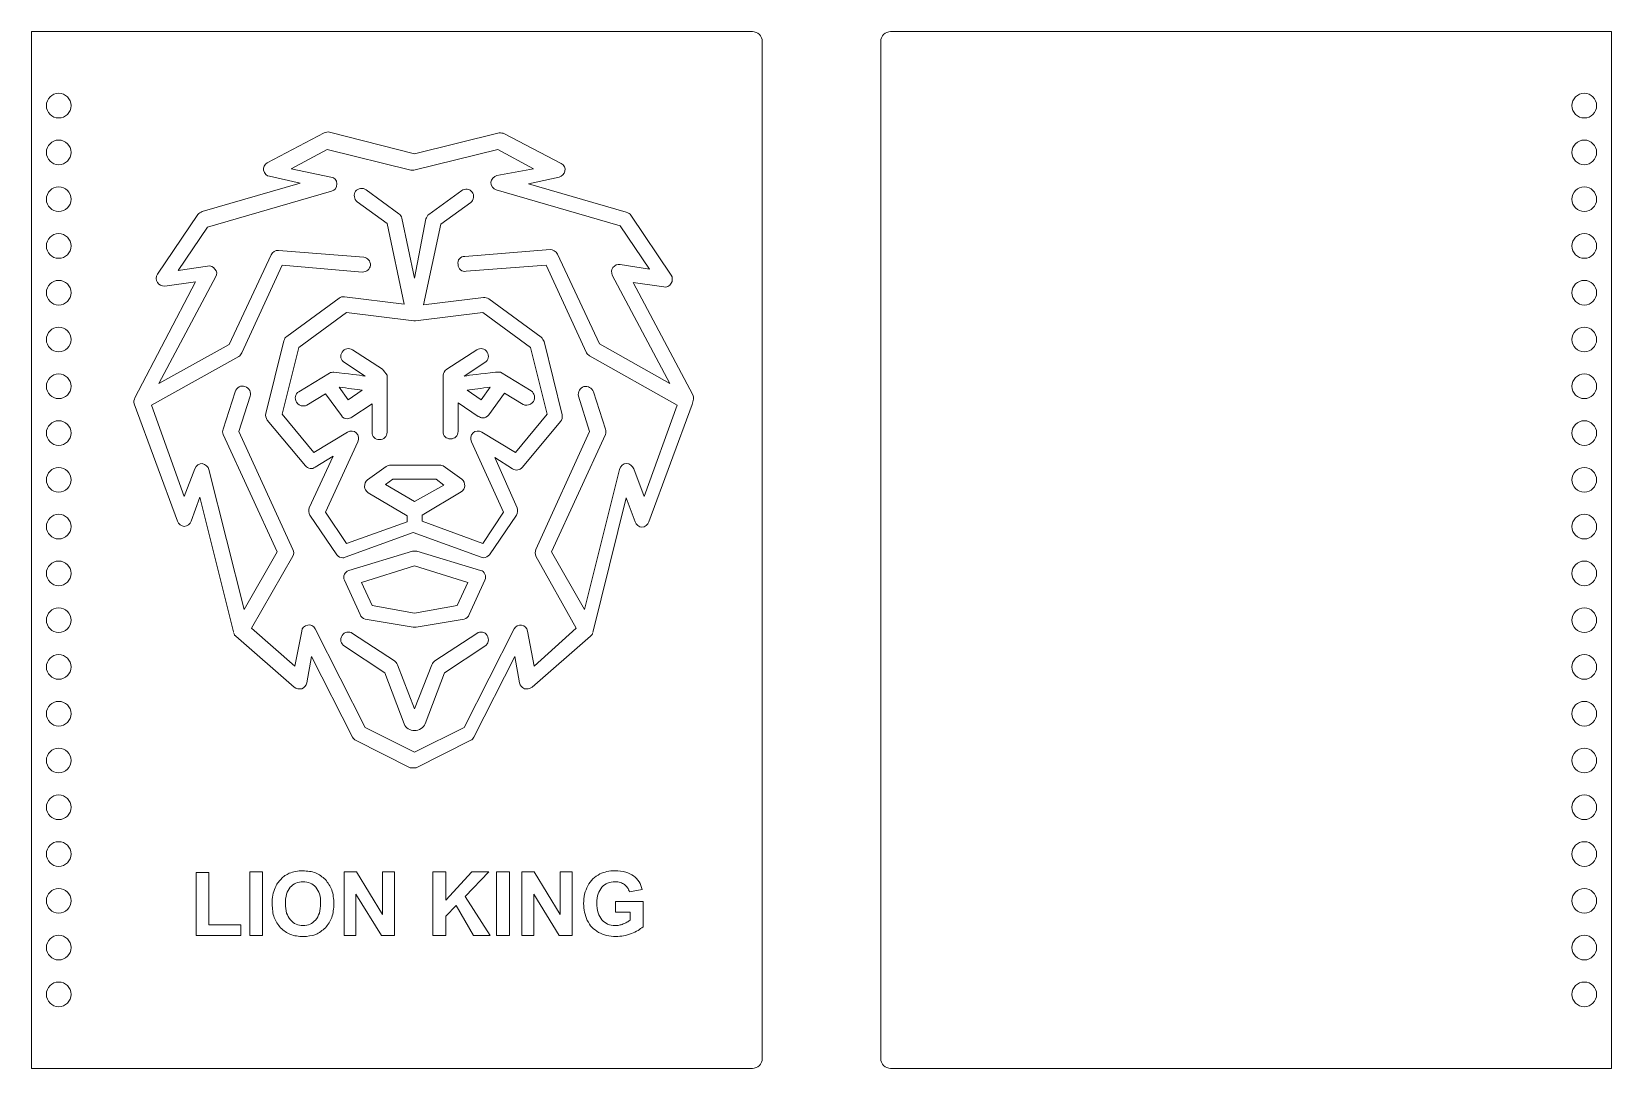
# Model space of a CAD drawing. Header units: millimetres. Extents: x 0 to 320, y 0 to 210.
import ezdxf

# ---------------------------------------------------------------- set-up
doc = ezdxf.new("R2010")
doc.units = ezdxf.units.MM
doc.layers.get('0').update_dxf_attribs({"lineweight": 5})

msp = doc.modelspace()

# ---------------------------------------------------------------- linework, layer by layer
at = {"color": 1, "true_color": 0xff0000}
for p, q in [((59.26, 189.47), (47.75, 183.41)), ((77.59, 185.23), (60.32, 189.62)), ((94.71, 189.47), (77.59, 185.23)), ((107.28, 183.26), (95.77, 189.32)), ((52.59, 182.2), (59.87, 186.14)), ((59.87, 186.14), (76.83, 181.9)), ((77.44, 181.9), (94.41, 186.14)), ((94.41, 186.14), (101.68, 182.2)), ((54.41, 179.32), (34.57, 173.57)), ((48.2, 180.69), (54.41, 179.32)), ((60.62, 180.53), (52.59, 182.2)), ((101.68, 182.2), (94.26, 180.84)), ((100.62, 179.17), (106.83, 180.53)), ((35.63, 170.38), (60.77, 177.66)), ((74.41, 173.11), (67.74, 177.96)), ((87.13, 177.81), (80.47, 172.96)), ((94.1, 177.96), (119.25, 170.69)), ((120.46, 173.41), (100.62, 179.17)), ((33.66, 172.96), (25.48, 160.84)), ((65.93, 175.54), (71.99, 171.14)), ((82.89, 170.99), (88.95, 175.38)), ((129.55, 160.69), (121.37, 172.81)), ((29.72, 161.6), (35.63, 170.38)), ((71.99, 171.14), (75.47, 154.78)), ((77.59, 160.08), (75.02, 172.2)), ((79.86, 172.05), (77.59, 160.08)), ((79.41, 154.63), (82.89, 170.99)), ((119.25, 170.69), (125.16, 161.9)), ((48.5, 164.78), (40.02, 146.6)), ((67.29, 164.32), (50.02, 165.69)), ((105.01, 165.84), (87.74, 164.48)), ((115.01, 146.75), (106.53, 164.93)), ((25.78, 138.72), (37.29, 160.39)), ((35.63, 162.51), (29.72, 161.6)), ((42.6, 144.93), (50.78, 162.66)), ((50.78, 162.66), (66.99, 161.29)), ((88.04, 161.45), (104.25, 162.66)), ((104.25, 162.66), (112.43, 144.93)), ((117.59, 160.69), (129.25, 138.72)), ((125.16, 161.9), (119.25, 162.81)), ((33.2, 159.33), (20.93, 135.84)), ((26.99, 158.42), (33.2, 159.33)), ((133.95, 136.45), (121.83, 159.17)), ((121.83, 159.17), (128.04, 158.27)), ((62.29, 155.99), (51.69, 148.27)), ((75.47, 154.78), (63.35, 156.3)), ((91.53, 156.14), (79.41, 154.63)), ((103.19, 148.11), (92.59, 155.84)), ((54.11, 145.99), (63.8, 153.11)), ((63.8, 153.11), (77.44, 151.45)), ((77.74, 151.45), (91.38, 153.11)), ((91.38, 153.11), (101.07, 145.99)), ((51.08, 147.36), (47.44, 132.66)), ((107.44, 132.36), (103.8, 147.21)), ((24.26, 134.33), (41.99, 144.18)), ((40.02, 146.6), (25.78, 138.72)), ((50.78, 132.51), (54.11, 145.99)), ((71.08, 141.6), (65.02, 145.54)), ((90.16, 145.54), (84.1, 141.6)), ((101.07, 145.99), (104.41, 132.51)), ((113.04, 144.33), (130.77, 134.33)), ((129.25, 138.72), (115.01, 146.75)), ((60.32, 140.84), (54.11, 137.06)), ((63.35, 142.96), (67.59, 140.24)), ((87.59, 140.24), (91.83, 142.96)), ((101.22, 137.21), (95.01, 140.99)), ((64.11, 135.39), (62.29, 137.96)), ((71.99, 128.88), (71.99, 140.39)), ((83.35, 140.39), (83.35, 129.03)), ((92.89, 137.96), (91.07, 135.39)), ((20.78, 134.63), (29.57, 110.85)), ((41.23, 137.06), (38.81, 129.48)), ((41.99, 129.03), (44.26, 136.15)), ((55.78, 134.33), (59.56, 136.6)), ((59.56, 136.6), (62.74, 132.21)), ((66.99, 137.36), (64.11, 135.39)), ((64.87, 131.91), (68.96, 134.63)), ((68.96, 134.63), (68.96, 128.88)), ((86.38, 129.03), (86.38, 134.78)), ((86.38, 134.78), (90.47, 132.06)), ((91.07, 135.39), (88.2, 137.36)), ((92.59, 132.36), (95.77, 136.75)), ((95.77, 136.75), (99.56, 134.48)), ((110.77, 136.15), (113.04, 129.03)), ((116.22, 129.48), (113.8, 137.06)), ((125.01, 110.7), (133.8, 134.48)), ((30.93, 115.85), (24.26, 134.33)), ((47.75, 131.3), (55.47, 122.06)), ((57.14, 124.78), (50.78, 132.51)), ((104.41, 132.51), (98.04, 124.78)), ((130.77, 134.33), (124.1, 115.85)), ((38.81, 128.42), (49.72, 104.64)), ((52.9, 105.09), (41.99, 129.03)), ((63.96, 128.88), (57.14, 124.78)), ((98.04, 124.78), (91.23, 128.88)), ((99.41, 121.75), (107.13, 131)), ((113.04, 129.03), (102.13, 105.09)), ((105.31, 104.64), (116.22, 128.42)), ((59.56, 112.67), (66.08, 126.91)), ((89.1, 126.91), (95.62, 112.67)), ((61.08, 124.03), (56.23, 113.57)), ((57.44, 121.75), (61.08, 124.03)), ((71.83, 121.91), (68.05, 119.18)), ((77.59, 122.21), (72.74, 122.21)), ((82.44, 122.21), (77.59, 122.21)), ((87.13, 119.33), (83.35, 122.06)), ((98.35, 113.57), (93.8, 123.72)), ((93.8, 123.72), (97.44, 121.45)), ((33.05, 121.45), (30.93, 115.85)), ((43.05, 92.97), (35.93, 121.3)), ((119.1, 121.3), (111.98, 92.97)), ((124.1, 115.85), (121.98, 121.45)), ((32.29, 110.85), (34.11, 115.7)), ((34.11, 115.7), (40.93, 88.43)), ((68.2, 116.6), (76.08, 111.91)), ((79.11, 112.06), (86.98, 116.76)), ((113.65, 88.27), (120.46, 115.54)), ((120.46, 115.54), (122.28, 110.7)), ((56.38, 112.06), (61.84, 104.03)), ((63.8, 106.3), (59.56, 112.67)), ((79.11, 110.85), (79.11, 112.06)), ((95.62, 112.67), (91.38, 106.3)), ((92.74, 104.03), (98.19, 112.06)), ((76.08, 110.7), (63.8, 106.3)), ((76.08, 111.91), (76.08, 110.7)), ((91.38, 106.3), (79.11, 110.85)), ((63.5, 103.58), (77.29, 108.57)), ((77.29, 108.57), (91.07, 103.58)), ((49.72, 104.64), (43.05, 92.97)), ((44.56, 89.18), (52.9, 103.73)), ((77.14, 104.79), (64.26, 100.85)), ((77.29, 104.79), (77.14, 104.79)), ((78.05, 104.79), (77.89, 104.79)), ((90.92, 100.85), (78.05, 104.79)), ((102.13, 103.73), (110.31, 89.18)), ((111.98, 92.97), (105.31, 104.64)), ((63.35, 98.88), (66.53, 91.91)), ((88.65, 91.91), (91.83, 98.88)), ((67.59, 91), (77.29, 89.34)), ((77.89, 89.34), (87.59, 91)), ((41.23, 87.67), (41.38, 87.52)), ((41.38, 87.52), (53.2, 77.22)), ((53.35, 81.46), (44.56, 89.18)), ((54.72, 88.58), (53.35, 81.46)), ((67.59, 69.03), (57.44, 89.03)), ((73.5, 82.52), (65.02, 88.12)), ((90.16, 88.12), (81.68, 82.52)), ((97.74, 89.03), (87.59, 69.03)), ((101.83, 81.46), (100.47, 88.58)), ((101.38, 77.22), (113.19, 87.52)), ((110.31, 89.18), (101.83, 81.46)), ((113.19, 87.52), (113.34, 87.67)), ((113.34, 87.67), (113.49, 87.82)), ((55.78, 78.12), (56.68, 83.43)), ((56.68, 83.43), (65.02, 67.07)), ((63.35, 85.55), (71.53, 80.09)), ((83.65, 80.09), (91.83, 85.55)), ((89.56, 67.07), (97.89, 83.43)), ((97.89, 83.43), (98.8, 78.12)), ((71.53, 80.09), (75.47, 69.79)), ((77.59, 72.82), (74.11, 81.76)), ((81.08, 81.76), (77.59, 72.82)), ((79.71, 69.79), (83.65, 80.09)), ((77.59, 64.04), (67.59, 69.03)), ((87.59, 69.03), (77.59, 64.04)), ((65.62, 66.46), (76.68, 60.85)), ((77.89, 60.85), (88.95, 66.46)), ((76.68, 60.85), (76.83, 60.85)), ((76.83, 60.85), (76.98, 60.85)), ((77.59, 60.85), (77.74, 60.85)), ((77.74, 60.85), (77.89, 60.85)), ((123.69, 36.24), (121.11, 35.76)), ((118.25, 31.66), (118.25, 33.83)), ((118.25, 33.83), (123.86, 33.83)), ((123.86, 33.83), (123.86, 28.7)), ((121.23, 31.66), (118.25, 31.66)), ((121.23, 30.03), (121.23, 31.66))]:
    msp.add_line(p, q, dxfattribs=at)
for points in [[(146, 0), (0, 0), (0, 210), (146, 210, -0.414214), (148, 208), (148, 2, -0.414214)], [(172, 208), (172, 2, 0.414214), (174, 0), (320, 0), (320, 210), (174, 210, 0.414214)]]:
    msp.add_lwpolyline(points, format="xyb", close=True)
for points in [[(81.98, 119.33), (77.59, 119.33), (73.2, 119.33), (71.68, 118.27), (77.59, 114.79), (83.5, 118.12)], [(88.35, 98.42), (77.59, 101.76), (66.83, 98.42), (68.96, 93.73), (77.59, 92.21), (86.23, 93.73)], [(33.33, 39.7), (33.33, 26.92), (42.4, 26.92), (42.4, 29.09), (35.93, 29.09), (35.93, 39.7)], [(44.18, 39.81), (44.18, 26.92), (46.78, 26.92), (46.78, 39.81)], [(63.28, 39.81), (63.28, 26.92), (65.7, 26.92), (65.7, 35.32), (70.89, 26.92), (73.5, 26.92), (73.5, 39.81), (71.09, 39.81), (71.09, 31.2), (65.81, 39.81)], [(81.29, 39.81), (81.29, 26.92), (83.89, 26.92), (83.89, 30.82), (86, 32.97), (89.54, 26.92), (92.91, 26.92), (87.8, 34.79), (92.65, 39.81), (89.15, 39.81), (83.89, 34.09), (83.89, 39.81)], [(94.18, 39.81), (94.18, 26.92), (96.78, 26.92), (96.78, 39.81)], [(99.28, 39.81), (99.28, 26.92), (101.7, 26.92), (101.7, 35.32), (106.89, 26.92), (109.5, 26.92), (109.5, 39.81), (107.09, 39.81), (107.09, 31.2), (101.81, 39.81)]]:
    msp.add_lwpolyline(points, close=True, dxfattribs=at)
for centre in [(5.5, 195), (314.5, 195), (5.5, 185.53), (314.5, 185.53), (5.5, 176.05), (314.5, 176.05), (5.5, 166.58), (314.5, 166.58), (5.5, 157.11), (314.5, 157.11), (5.5, 147.63), (314.5, 147.63), (5.5, 138.16), (314.5, 138.16), (5.5, 128.68), (314.5, 128.68), (5.5, 119.21), (314.5, 119.21), (5.5, 109.74), (314.5, 109.74), (5.5, 100.26), (314.5, 100.26), (5.5, 90.79), (314.5, 90.79), (5.5, 81.32), (314.5, 81.32), (5.5, 71.84), (314.5, 71.84), (5.5, 62.37), (314.5, 62.37), (5.5, 52.89), (314.5, 52.89), (5.5, 43.42), (314.5, 43.42), (5.5, 33.95), (314.5, 33.95), (5.5, 24.47), (314.5, 24.47), (5.5, 15), (314.5, 15)]:
    msp.add_circle(centre, 2.5)
for points, degree in [([(60.32, 189.62), (60.02, 189.78), (59.56, 189.62), (59.26, 189.47)], 3), ([(95.77, 189.32), (95.47, 189.47), (95.01, 189.47), (94.71, 189.47)], 3), ([(47.75, 183.41), (47.14, 183.11), (46.84, 182.5), (46.99, 181.9)], 3), ([(108.04, 181.75), (108.19, 182.35), (107.89, 182.96), (107.28, 183.26)], 3), ([(46.99, 181.9), (47.14, 181.29), (47.59, 180.69), (48.2, 180.69)], 3), ([(61.84, 179.17), (61.84, 179.93), (61.38, 180.38), (60.62, 180.53)], 3), ([(76.83, 181.9), (76.98, 181.9), (76.98, 181.9), (77.14, 181.9)], 3), ([(77.14, 181.9), (77.29, 181.9), (77.29, 181.9), (77.44, 181.9)], 3), ([(94.26, 180.84), (93.65, 180.69), (93.04, 180.08), (93.04, 179.47)], 3), ([(93.04, 179.47), (93.04, 178.72), (93.5, 178.11), (94.1, 177.96)], 3), ([(106.83, 180.53), (107.44, 180.69), (107.89, 181.14), (108.04, 181.75)], 3), ([(60.77, 177.66), (61.38, 177.81), (61.84, 178.41), (61.84, 179.17)], 3), ([(65.62, 177.66), (65.17, 177.05), (65.32, 175.99), (65.93, 175.54)], 3), ([(67.74, 177.96), (67.14, 178.41), (66.08, 178.26), (65.62, 177.66)], 3), ([(89.26, 177.5), (88.8, 178.11), (87.74, 178.26), (87.13, 177.81)], 3), ([(88.95, 175.38), (89.56, 175.84), (89.71, 176.9), (89.26, 177.5)], 3), ([(34.57, 173.57), (34.26, 173.41), (33.96, 173.26), (33.66, 172.96)], 3), ([(75.02, 172.2), (74.86, 172.51), (74.71, 172.96), (74.41, 173.11)], 3), ([(80.47, 172.96), (80.17, 172.81), (80.01, 172.35), (79.86, 172.05)], 3), ([(121.37, 172.81), (121.22, 173.11), (120.92, 173.26), (120.46, 173.41)], 3), ([(50.02, 165.69), (49.41, 165.69), (48.81, 165.39), (48.5, 164.78)], 3), ([(68.65, 162.66), (68.65, 163.57), (68.05, 164.17), (67.29, 164.32)], 3), ([(87.74, 164.48), (86.83, 164.48), (86.23, 163.72), (86.38, 162.81)], 3), ([(106.53, 164.93), (106.22, 165.54), (105.62, 165.84), (105.01, 165.84)], 3), ([(25.48, 160.84), (25.17, 160.39), (25.17, 159.63), (25.48, 159.17)], 3), ([(37.14, 161.9), (36.84, 162.36), (36.23, 162.66), (35.63, 162.51)], 3), ([(37.29, 160.39), (37.6, 160.84), (37.6, 161.45), (37.14, 161.9)], 3), ([(66.99, 161.29), (67.9, 161.29), (68.5, 161.9), (68.65, 162.66)], 3), ([(86.38, 162.81), (86.38, 161.9), (87.13, 161.29), (88.04, 161.45)], 3), ([(117.74, 162.2), (117.43, 161.75), (117.43, 161.14), (117.59, 160.69)], 3), ([(119.25, 162.81), (118.65, 162.96), (118.19, 162.66), (117.74, 162.2)], 3), ([(129.55, 159.02), (129.86, 159.48), (129.86, 160.23), (129.55, 160.69)], 3), ([(25.48, 159.17), (25.78, 158.72), (26.39, 158.42), (26.99, 158.42)], 3), ([(128.04, 158.27), (128.64, 158.11), (129.25, 158.42), (129.55, 159.02)], 3), ([(63.35, 156.3), (62.9, 156.3), (62.59, 156.3), (62.29, 155.99)], 3), ([(92.59, 155.84), (92.29, 156.14), (91.83, 156.14), (91.53, 156.14)], 3), ([(77.44, 151.45), (77.59, 151.45), (77.74, 151.45)], 2), ([(51.69, 148.27), (51.38, 148.11), (51.23, 147.81), (51.08, 147.36)], 3), ([(103.8, 147.21), (103.65, 147.51), (103.5, 147.81), (103.19, 148.11)], 3), ([(41.99, 144.18), (42.29, 144.33), (42.44, 144.63), (42.6, 144.93)], 3), ([(62.9, 145.09), (62.44, 144.33), (62.59, 143.42), (63.35, 142.96)], 3), ([(65.02, 145.54), (64.26, 145.99), (63.35, 145.84), (62.9, 145.09)], 3), ([(92.29, 145.09), (91.83, 145.84), (90.92, 145.99), (90.16, 145.54)], 3), ([(91.83, 142.96), (92.59, 143.42), (92.74, 144.33), (92.29, 145.09)], 3), ([(112.43, 144.93), (112.59, 144.63), (112.74, 144.48), (113.04, 144.33)], 3), ([(61.23, 140.99), (60.93, 140.99), (60.62, 140.99), (60.32, 140.84)], 3), ([(67.59, 140.24), (66.23, 140.39), (64.26, 140.69), (61.23, 140.99)], 3), ([(71.99, 140.39), (71.68, 140.84), (71.38, 141.3), (71.08, 141.6)], 3), ([(84.1, 141.6), (83.65, 141.3), (83.35, 140.84), (83.35, 140.39)], 3), ([(93.95, 140.99), (90.92, 140.69), (88.95, 140.39), (87.59, 140.24)], 3), ([(95.01, 140.99), (94.71, 140.99), (94.41, 140.99), (93.95, 140.99)], 3), ([(43.2, 138.12), (42.44, 138.42), (41.54, 137.96), (41.23, 137.06)], 3), ([(44.26, 136.15), (44.56, 136.9), (44.11, 137.81), (43.2, 138.12)], 3), ([(62.29, 137.96), (63.96, 137.81), (65.77, 137.51), (66.99, 137.36)], 3), ([(88.2, 137.36), (89.41, 137.51), (91.23, 137.81), (92.89, 137.96)], 3), ([(111.83, 138.12), (111.07, 137.81), (110.62, 137.06), (110.77, 136.15)], 3), ([(113.8, 137.06), (113.49, 137.81), (112.74, 138.27), (111.83, 138.12)], 3), ([(20.93, 135.84), (20.78, 135.39), (20.63, 135.09), (20.78, 134.63)], 3), ([(54.11, 137.06), (53.35, 136.6), (53.2, 135.69), (53.65, 134.93)], 3), ([(53.65, 134.93), (53.96, 134.48), (54.41, 134.18), (55.02, 134.18)], 3), ([(99.56, 134.48), (99.86, 134.33), (100.01, 134.33), (100.31, 134.33)], 3), ([(100.31, 134.33), (100.77, 134.33), (101.38, 134.63), (101.68, 135.09)], 3), ([(101.68, 135.09), (102.13, 135.84), (101.83, 136.75), (101.22, 137.21)], 3), ([(133.8, 134.48), (133.95, 135.24), (134.25, 135.84), (133.95, 136.45)], 3), ([(47.44, 132.66), (47.29, 132.21), (47.44, 131.75), (47.75, 131.3)], 3), ([(55.02, 134.18), (55.32, 134.18), (55.62, 134.18), (55.78, 134.33)], 3), ([(62.74, 132.21), (63.05, 131.75), (63.5, 131.6), (63.96, 131.6)], 3), ([(63.96, 131.6), (64.26, 131.6), (64.56, 131.75), (64.87, 131.91)], 3), ([(90.47, 132.06), (90.77, 131.91), (91.07, 131.75), (91.38, 131.75)], 3), ([(91.38, 131.75), (91.83, 131.75), (92.29, 131.91), (92.59, 132.36)], 3), ([(107.13, 131), (107.44, 131.3), (107.59, 131.91), (107.44, 132.36)], 3), ([(38.81, 129.48), (38.66, 129.18), (38.66, 128.72), (38.81, 128.42)], 3), ([(65.77, 128.72), (65.32, 129.18), (64.56, 129.18), (63.96, 128.88)], 3), ([(66.08, 126.91), (66.38, 127.51), (66.23, 128.27), (65.77, 128.72)], 3), ([(68.96, 128.88), (68.96, 127.97), (69.56, 127.36), (70.47, 127.36)], 3), ([(70.47, 127.36), (71.38, 127.36), (71.99, 127.97), (71.99, 128.88)], 3), ([(83.35, 129.03), (83.35, 128.12), (83.95, 127.51), (84.86, 127.51)], 3), ([(84.86, 127.51), (85.77, 127.51), (86.38, 128.12), (86.38, 129.03)], 3), ([(89.41, 128.72), (88.95, 128.27), (88.8, 127.51), (89.1, 126.91)], 3), ([(91.23, 128.88), (90.62, 129.18), (89.86, 129.18), (89.41, 128.72)], 3), ([(116.22, 128.42), (116.37, 128.72), (116.37, 129.18), (116.22, 129.48)], 3), ([(34.57, 122.51), (33.96, 122.51), (33.35, 122.21), (33.05, 121.45)], 3), ([(35.93, 121.3), (35.78, 121.91), (35.17, 122.36), (34.57, 122.51)], 3), ([(55.47, 122.06), (55.93, 121.45), (56.84, 121.3), (57.44, 121.75)], 3), ([(72.74, 122.21), (72.44, 122.21), (72.14, 122.06), (71.83, 121.91)], 3), ([(83.35, 122.06), (83.04, 122.21), (82.74, 122.21), (82.44, 122.21)], 3), ([(97.44, 121.45), (98.04, 121), (98.95, 121.15), (99.41, 121.75)], 3), ([(120.46, 122.51), (119.86, 122.51), (119.25, 122.06), (119.1, 121.3)], 3), ([(121.98, 121.45), (121.68, 122.06), (121.22, 122.51), (120.46, 122.51)], 3), ([(68.05, 119.18), (67.59, 118.88), (67.44, 118.42), (67.44, 117.82)], 3), ([(87.74, 117.97), (87.74, 118.42), (87.59, 119.03), (87.13, 119.33)], 3), ([(67.44, 117.82), (67.44, 117.36), (67.74, 116.91), (68.2, 116.6)], 3), ([(86.98, 116.76), (87.44, 117.06), (87.74, 117.51), (87.74, 117.97)], 3), ([(56.23, 113.57), (56.08, 113.12), (56.08, 112.51), (56.38, 112.06)], 3), ([(98.19, 112.06), (98.5, 112.51), (98.5, 113.12), (98.35, 113.57)], 3), ([(29.57, 110.85), (29.72, 110.24), (30.32, 109.79), (30.93, 109.79)], 3), ([(30.93, 109.79), (31.54, 109.79), (32.14, 110.24), (32.29, 110.85)], 3), ([(122.28, 110.7), (122.43, 110.09), (123.04, 109.64), (123.64, 109.64)], 3), ([(123.64, 109.64), (124.25, 109.64), (124.86, 110.09), (125.01, 110.7)], 3), ([(52.9, 103.73), (53.2, 104.18), (53.2, 104.64), (52.9, 105.09)], 3), ([(61.84, 104.03), (62.14, 103.58), (62.59, 103.42), (63.05, 103.42)], 3), ([(63.05, 103.42), (63.2, 103.42), (63.35, 103.42), (63.5, 103.58)], 3), ([(77.59, 104.79), (77.44, 104.79), (77.44, 104.79), (77.29, 104.79)], 3), ([(77.89, 104.79), (77.74, 104.79), (77.74, 104.79), (77.59, 104.79)], 3), ([(91.07, 103.58), (91.23, 103.58), (91.38, 103.42), (91.53, 103.42)], 3), ([(91.53, 103.42), (91.98, 103.42), (92.44, 103.73), (92.74, 104.03)], 3), ([(102.13, 105.09), (101.98, 104.64), (101.98, 104.18), (102.13, 103.73)], 3), ([(63.35, 100.09), (63.2, 99.64), (63.2, 99.18), (63.35, 98.88)], 3), ([(64.26, 100.85), (63.8, 100.7), (63.5, 100.39), (63.35, 100.09)], 3), ([(91.83, 100.09), (91.68, 100.55), (91.38, 100.85), (90.92, 100.85)], 3), ([(91.83, 98.88), (91.98, 99.33), (91.98, 99.79), (91.83, 100.09)], 3), ([(55.93, 89.79), (55.32, 89.64), (54.72, 89.18), (54.72, 88.58)], 3), ([(57.44, 89.03), (57.14, 89.64), (56.53, 89.94), (55.93, 89.79)], 3), ([(66.53, 91.91), (66.68, 91.46), (67.14, 91.15), (67.59, 91)], 3), ([(87.59, 91), (88.04, 91.15), (88.5, 91.46), (88.65, 91.91)], 3), ([(99.25, 89.79), (98.65, 89.94), (98.04, 89.49), (97.74, 89.03)], 3), ([(100.47, 88.58), (100.31, 89.18), (99.86, 89.64), (99.25, 89.79)], 3), ([(40.93, 88.27), (40.93, 88.12), (41.08, 87.97), (41.08, 87.82)], 3), ([(41.08, 87.82), (41.08, 87.67), (41.23, 87.67)], 2), ([(62.9, 87.67), (62.44, 86.91), (62.59, 86), (63.35, 85.55)], 3), ([(65.02, 88.12), (64.26, 88.58), (63.35, 88.43), (62.9, 87.67)], 3), ([(77.29, 89.34), (77.44, 89.34), (77.44, 89.34), (77.59, 89.34)], 3), ([(77.59, 89.34), (77.74, 89.34), (77.74, 89.34), (77.89, 89.34)], 3), ([(92.29, 87.67), (91.83, 88.43), (90.92, 88.58), (90.16, 88.12)], 3), ([(91.83, 85.55), (92.59, 86), (92.74, 86.91), (92.29, 87.67)], 3), ([(113.49, 87.82), (113.65, 87.97), (113.65, 88.12)], 2), ([(74.11, 81.76), (73.95, 82.06), (73.8, 82.37), (73.5, 82.52)], 3), ([(81.68, 82.52), (81.38, 82.37), (81.23, 82.06), (81.08, 81.76)], 3), ([(53.2, 77.22), (53.65, 76.91), (54.11, 76.76), (54.72, 76.91)], 3), ([(54.72, 76.91), (55.17, 77.06), (55.62, 77.52), (55.78, 78.12)], 3), ([(98.8, 78.12), (98.95, 77.52), (99.25, 77.22), (99.86, 76.91)], 3), ([(99.86, 76.91), (100.31, 76.76), (100.92, 76.91), (101.38, 77.22)], 3), ([(75.47, 69.79), (75.77, 68.88), (76.68, 68.43), (77.59, 68.43)], 3), ([(77.59, 68.43), (78.5, 68.43), (79.41, 69.03), (79.71, 69.79)], 3), ([(65.02, 67.07), (65.17, 66.76), (65.47, 66.61), (65.62, 66.46)], 3), ([(88.95, 66.46), (89.26, 66.61), (89.41, 66.76), (89.56, 67.07)], 3), ([(76.98, 60.85), (77.14, 60.85), (77.29, 60.85)], 2), ([(77.29, 60.85), (77.44, 60.85), (77.59, 60.85)], 2)]:
    msp.add_open_spline(points, degree=degree, dxfattribs=at)
for points, knots in [([(50.52, 38.36), (50.77, 38.6), (51.27, 39.07), (51.88, 39.37), (52.18, 39.52)], [0, 0, 0, 0, 0.1048043, 0.2040333, 0.2040333, 0.2040333, 0.2040333]), ([(52.18, 39.52), (52.61, 39.67), (53.51, 39.98), (54.46, 40.01), (54.96, 40.03)], [0, 0, 0, 0, 0.1351588, 0.2838017, 0.2838017, 0.2838017, 0.2838017]), ([(54.96, 40.03), (55.85, 39.97), (57.56, 39.85), (58.88, 38.78), (59.52, 38.26)], [0, 0, 0, 0, 0.2600884, 0.4994961, 0.4994961, 0.4994961, 0.4994961]), ([(112.65, 36.99), (112.97, 37.48), (113.6, 38.47), (114.61, 39.08), (115.12, 39.39)], [0, 0, 0, 0, 0.1729249, 0.3484551, 0.3484551, 0.3484551, 0.3484551]), ([(115.12, 39.39), (115.58, 39.57), (116.57, 39.98), (117.63, 40.01), (118.21, 40.03)], [0, 0, 0, 0, 0.1471756, 0.3173421, 0.3173421, 0.3173421, 0.3173421]), ([(118.21, 40.03), (118.94, 40), (120.27, 39.96), (121.43, 39.31), (121.95, 39.02)], [0, 0, 0, 0, 0.21516, 0.3931275, 0.3931275, 0.3931275, 0.3931275]), ([(121.95, 39.02), (122.37, 38.65), (123.2, 37.88), (123.53, 36.79), (123.69, 36.24)], [0, 0, 0, 0, 0.1632625, 0.3335516, 0.3335516, 0.3335516, 0.3335516]), ([(48.73, 33.29), (48.74, 33.9), (48.77, 35.03), (49.15, 36.1), (49.32, 36.59)], [0, 0, 0, 0, 0.1816522, 0.337457, 0.337457, 0.337457, 0.337457]), ([(49.32, 36.59), (49.48, 36.91), (49.8, 37.55), (50.28, 38.09), (50.52, 38.36)], [0, 0, 0, 0, 0.1068688, 0.2143847, 0.2143847, 0.2143847, 0.2143847]), ([(52.39, 36.7), (52.11, 36.25), (51.46, 35.24), (51.43, 34.04), (51.41, 33.37)], [0, 0, 0, 0, 0.1567878, 0.3526879, 0.3526879, 0.3526879, 0.3526879]), ([(54.99, 37.8), (54.48, 37.76), (53.49, 37.68), (52.75, 37.02), (52.39, 36.7)], [0, 0, 0, 0, 0.147834, 0.2887184, 0.2887184, 0.2887184, 0.2887184]), ([(57.57, 36.71), (57.21, 37.03), (56.47, 37.69), (55.49, 37.76), (54.99, 37.8)], [0, 0, 0, 0, 0.1395035, 0.2869525, 0.2869525, 0.2869525, 0.2869525]), ([(58.54, 33.41), (58.52, 34.07), (58.49, 35.27), (57.85, 36.27), (57.57, 36.71)], [0, 0, 0, 0, 0.1948779, 0.3501344, 0.3501344, 0.3501344, 0.3501344]), ([(59.52, 38.26), (60.02, 37.58), (61.08, 36.13), (61.18, 34.31), (61.23, 33.35)], [0, 0, 0, 0, 0.247033, 0.5304253, 0.5304253, 0.5304253, 0.5304253]), ([(111.81, 33.41), (111.84, 34.05), (111.9, 35.3), (112.41, 36.44), (112.65, 36.99)], [0, 0, 0, 0, 0.1912305, 0.3704272, 0.3704272, 0.3704272, 0.3704272]), ([(115.49, 36.72), (115.2, 36.29), (114.55, 35.32), (114.51, 34.16), (114.49, 33.51)], [0, 0, 0, 0, 0.1540148, 0.3422515, 0.3422515, 0.3422515, 0.3422515]), ([(118.21, 37.8), (117.67, 37.77), (116.65, 37.69), (115.87, 37.04), (115.49, 36.72)], [0, 0, 0, 0, 0.1554071, 0.2986626, 0.2986626, 0.2986626, 0.2986626]), ([(120.08, 37.25), (119.81, 37.41), (119.23, 37.75), (118.56, 37.79), (118.21, 37.8)], [0, 0, 0, 0, 0.093995, 0.1980669, 0.1980669, 0.1980669, 0.1980669]), ([(121.11, 35.76), (121, 36.05), (120.78, 36.64), (120.31, 37.05), (120.08, 37.25)], [0, 0, 0, 0, 0.0935437, 0.184133, 0.184133, 0.184133, 0.184133]), ([(50.42, 28.46), (49.93, 29.13), (48.87, 30.56), (48.78, 32.34), (48.73, 33.29)], [0, 0, 0, 0, 0.2441727, 0.5219769, 0.5219769, 0.5219769, 0.5219769]), ([(51.41, 33.37), (51.43, 32.71), (51.47, 31.51), (52.13, 30.51), (52.42, 30.06)], [0, 0, 0, 0, 0.1940232, 0.3527162, 0.3527162, 0.3527162, 0.3527162]), ([(57.54, 30.05), (57.83, 30.5), (58.48, 31.52), (58.52, 32.74), (58.54, 33.41)], [0, 0, 0, 0, 0.1588041, 0.3564894, 0.3564894, 0.3564894, 0.3564894]), ([(61.23, 33.35), (61.18, 32.39), (61.08, 30.59), (60.02, 29.14), (59.53, 28.47)], [0, 0, 0, 0, 0.2812792, 0.5269539, 0.5269539, 0.5269539, 0.5269539]), ([(112.56, 29.98), (112.34, 30.52), (111.9, 31.62), (111.84, 32.81), (111.81, 33.41)], [0, 0, 0, 0, 0.1741691, 0.3536941, 0.3536941, 0.3536941, 0.3536941]), ([(114.49, 33.51), (114.51, 32.82), (114.55, 31.58), (115.21, 30.54), (115.51, 30.07)], [0, 0, 0, 0, 0.202332, 0.3648197, 0.3648197, 0.3648197, 0.3648197]), ([(52.42, 30.06), (52.78, 29.73), (53.51, 29.06), (54.49, 28.97), (54.99, 28.93)], [0, 0, 0, 0, 0.1425844, 0.2873085, 0.2873085, 0.2873085, 0.2873085]), ([(54.99, 28.93), (55.48, 28.97), (56.46, 29.06), (57.18, 29.72), (57.54, 30.05)], [0, 0, 0, 0, 0.1443584, 0.2857559, 0.2857559, 0.2857559, 0.2857559]), ([(114.82, 27.55), (114.35, 27.87), (113.41, 28.5), (112.85, 29.48), (112.56, 29.98)], [0, 0, 0, 0, 0.1671596, 0.3355435, 0.3355435, 0.3355435, 0.3355435]), ([(115.51, 30.07), (115.88, 29.74), (116.64, 29.06), (117.66, 28.97), (118.18, 28.93)], [0, 0, 0, 0, 0.1458447, 0.2979853, 0.2979853, 0.2979853, 0.2979853]), ([(118.18, 28.93), (118.45, 28.94), (119.02, 28.97), (119.55, 29.15), (119.82, 29.25)], [0, 0, 0, 0, 0.0822401, 0.1677618, 0.1677618, 0.1677618, 0.1677618]), ([(119.82, 29.25), (120.08, 29.36), (120.58, 29.57), (121.02, 29.88), (121.23, 30.03)], [0, 0, 0, 0, 0.0841982, 0.1615054, 0.1615054, 0.1615054, 0.1615054]), ([(55, 26.7), (54.1, 26.76), (52.39, 26.87), (51.06, 27.95), (50.42, 28.46)], [0, 0, 0, 0, 0.2616572, 0.500244, 0.500244, 0.500244, 0.500244]), ([(59.53, 28.47), (58.9, 27.95), (57.58, 26.88), (55.88, 26.76), (55, 26.7)], [0, 0, 0, 0, 0.2382191, 0.4973142, 0.4973142, 0.4973142, 0.4973142]), ([(118.35, 26.7), (117.71, 26.73), (116.48, 26.79), (115.36, 27.3), (114.82, 27.55)], [0, 0, 0, 0, 0.1903687, 0.3655811, 0.3655811, 0.3655811, 0.3655811]), ([(121.49, 27.3), (120.97, 27.13), (119.95, 26.78), (118.88, 26.73), (118.35, 26.7)], [0, 0, 0, 0, 0.1625144, 0.3213227, 0.3213227, 0.3213227, 0.3213227]), ([(123.86, 28.7), (123.53, 28.43), (122.82, 27.85), (121.96, 27.5), (121.49, 27.3)], [0, 0, 0, 0, 0.1246959, 0.2761043, 0.2761043, 0.2761043, 0.2761043])]:
    msp.add_open_spline(points, degree=3, knots=knots, dxfattribs=at)

doc.saveas('drawing.dxf')
